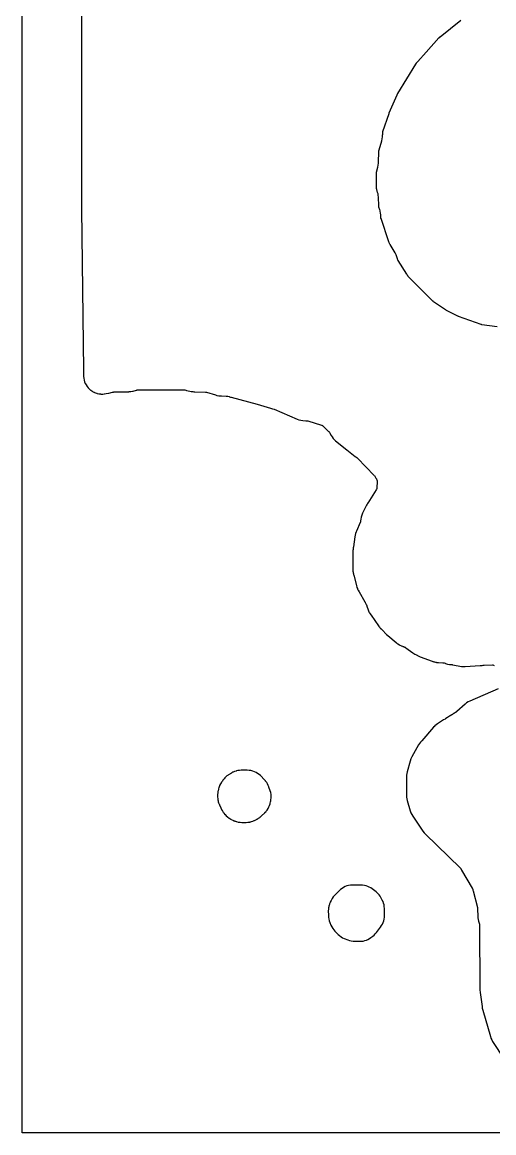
# Model space of a CAD drawing. Header units: millimetres. Extents: x 0 to 300, y 0 to 300.
# Drawn here: x 0 to 63.8, y 0 to 150 of the extents above; entities that cross this region are included whole.
import ezdxf

# ---------------------------------------------------------------- set-up
doc = ezdxf.new("R2010")
doc.units = ezdxf.units.MM
doc.layers.add('CUT', color=7, linetype='CONTINUOUS')

msp = doc.modelspace()

# ---------------------------------------------------------------- linework, layer by layer
at = {"layer": 'CUT'}
for points in [[(299.95, 0), (0.05, 0), (0.02, 0), (0.01, 0), (0.01, 0.01), (0, 0.01), (0, 0.02), (0, 0.05), (0, 299.92), (0, 299.95), (0, 299.96), (0.01, 299.97), (0.02, 299.97), (0.05, 299.97), (299.95, 299.97)], [(8, 162.62), (8.03, 130.01), (8.03, 130), (8.03, 124.78), (8.03, 124.75), (8.27, 102.98), (8.27, 102.9), (8.27, 102.78), (8.3, 102.14), (8.33, 101.9), (8.37, 101.66), (8.44, 101.43), (8.53, 101.21), (8.53, 101.2), (8.57, 101.13), (8.64, 100.99), (8.78, 100.79), (8.93, 100.6), (9.1, 100.43), (9.1, 100.42), (9.2, 100.34), (9.28, 100.27), (9.29, 100.27), (9.42, 100.18), (9.48, 100.14), (9.49, 100.13), (9.69, 100.02), (9.7, 100.01), (9.73, 100), (9.74, 100), (9.79, 99.98), (9.91, 99.92), (9.93, 99.92), (10.05, 99.88), (10.06, 99.87), (10.07, 99.87), (10.14, 99.85), (10.16, 99.84), (10.38, 99.8), (10.4, 99.79), (10.51, 99.78), (10.54, 99.78), (10.58, 99.78), (10.62, 99.77), (10.64, 99.77), (10.86, 99.76), (10.87, 99.76), (10.88, 99.76), (11.1, 99.78), (11.12, 99.78), (11.34, 99.82), (11.36, 99.82), (11.72, 99.9), (12.2, 100.01), (12.27, 100.02), (12.33, 100.04), (12.35, 100.04), (12.38, 100.05), (12.39, 100.05), (12.4, 100.05), (12.41, 100.05), (12.46, 100.05), (12.64, 100.05), (14.4, 100.08), (14.47, 100.09), (14.69, 100.1), (14.91, 100.14), (14.98, 100.16), (15.13, 100.19), (15.32, 100.25), (15.33, 100.25), (15.43, 100.28), (15.46, 100.29), (15.47, 100.29), (15.48, 100.3), (15.49, 100.3), (15.56, 100.32), (15.57, 100.32), (15.58, 100.32), (15.6, 100.32), (15.65, 100.32), (21.98, 100.32), (22, 100.32), (22.13, 100.28), (22.22, 100.26), (22.65, 100.16), (22.68, 100.15), (22.84, 100.12), (22.85, 100.12), (22.86, 100.12), (22.87, 100.11), (22.93, 100.1), (22.94, 100.1), (23.07, 100.09), (23.2, 100.08), (23.21, 100.08), (23.32, 100.08), (24.8, 100.04), (24.85, 100.04), (24.86, 100.04), (24.87, 100.04), (24.88, 100.03), (24.91, 100.02), (26.11, 99.64), (26.33, 99.58), (26.56, 99.54), (26.61, 99.54), (26.78, 99.52), (26.84, 99.52), (26.94, 99.52), (27.56, 99.49), (27.61, 99.49), (27.62, 99.49), (27.63, 99.49), (27.64, 99.49), (27.65, 99.49), (27.69, 99.48), (27.7, 99.48), (27.73, 99.47), (27.74, 99.47), (27.75, 99.47), (27.8, 99.46), (27.96, 99.42), (28.01, 99.4), (28.16, 99.36), (28.25, 99.34), (31.78, 98.41), (33.58, 97.87), (33.84, 97.78), (34.06, 97.71), (34.07, 97.71), (37.16, 96.38), (37.41, 96.29), (37.67, 96.22), (37.94, 96.19), (38.32, 96.16), (38.43, 96.15), (38.45, 96.15), (38.48, 96.15), (38.53, 96.14), (38.61, 96.13), (40.48, 95.57), (40.54, 95.55), (40.55, 95.55), (40.56, 95.54), (40.59, 95.51), (40.63, 95.48), (40.64, 95.47), (41.38, 94.76), (41.43, 94.7), (41.48, 94.65), (41.48, 94.64), (41.53, 94.57), (41.75, 94.17), (41.88, 93.97), (42.02, 93.78), (42.19, 93.61), (42.37, 93.45), (43.88, 92.24), (43.89, 92.23), (45.02, 91.32), (45.03, 91.32), (45.07, 91.29), (45.08, 91.28), (45.13, 91.25), (45.15, 91.24), (45.16, 91.23), (45.22, 91.18), (45.24, 91.16), (45.25, 91.15), (45.26, 91.15), (45.27, 91.14), (45.31, 91.09), (47.6, 88.79), (47.61, 88.77), (47.82, 88.43), (47.85, 88.37), (47.87, 88.33), (47.88, 88.32), (47.96, 88.13), (47.96, 88.12), (47.98, 88.07), (47.98, 88.06), (47.93, 87), (47.91, 86.89), (47.9, 86.87), (47.9, 86.86), (47.87, 86.81), (46.7, 85.02), (46.69, 85.01), (46.67, 84.98), (46.61, 84.88), (46.55, 84.77), (46.54, 84.75), (46.54, 84.74), (46.01, 83.67), (46.01, 83.66), (45.9, 83.42), (45.9, 83.41), (45.82, 83.15), (45.77, 82.88), (45.74, 82.64), (45.73, 82.6), (45.72, 82.53), (45.72, 82.51), (45.72, 82.5), (45.71, 82.47), (45.71, 82.46), (45.7, 82.45), (45.69, 82.42), (45.68, 82.4), (45.18, 81.24), (45.14, 81.16), (45.06, 80.94), (44.99, 80.72), (44.95, 80.49), (44.77, 79.14), (44.77, 79.12), (44.77, 79.11), (44.77, 79.1), (44.76, 79.09), (44.76, 79.08), (44.75, 79.04), (44.72, 78.82), (44.72, 78.81), (44.72, 78.8), (44.72, 78.76), (44.72, 78.72), (44.71, 78.68), (44.7, 78.55), (44.7, 78.48), (44.7, 78.47), (44.69, 78.35), (44.69, 78.34), (44.69, 78.31), (44.7, 77.61), (44.7, 77.37), (44.7, 77.18), (44.69, 76.12), (44.7, 75.91), (44.71, 75.83), (44.72, 75.7), (44.74, 75.63), (44.74, 75.62), (44.74, 75.61), (44.77, 75.49), (44.79, 75.39), (44.8, 75.37), (44.81, 75.33), (45.17, 73.91), (45.19, 73.85), (45.23, 73.69), (45.25, 73.64), (45.31, 73.49), (45.33, 73.43), (45.39, 73.34), (45.4, 73.32), (45.41, 73.29), (45.41, 73.28), (45.53, 73.04), (46.3, 71.71), (46.34, 71.64), (46.34, 71.63), (46.36, 71.61), (46.51, 71.35), (46.51, 71.34), (46.52, 71.32), (46.53, 71.31), (46.55, 71.27), (46.56, 71.24), (46.58, 71.19), (46.58, 71.18), (46.58, 71.17), (46.59, 71.15), (46.59, 71.14), (46.77, 70.62), (46.78, 70.61), (46.83, 70.49), (46.87, 70.37), (46.92, 70.28), (46.93, 70.26), (46.99, 70.15), (47.02, 70.08), (47.13, 69.93), (47.15, 69.9), (48.18, 68.46), (48.26, 68.35), (48.29, 68.31), (48.34, 68.26), (48.34, 68.25), (48.41, 68.17), (48.44, 68.14), (48.49, 68.08), (48.5, 68.07), (48.5, 68.06), (48.51, 68.05), (48.52, 68.04), (48.7, 67.86), (49.22, 67.34), (49.26, 67.3), (49.44, 67.14), (50.55, 66.22), (50.57, 66.2), (50.59, 66.19), (50.6, 66.18), (50.61, 66.17), (50.66, 66.13), (50.79, 66.02), (50.98, 65.9), (51.04, 65.87), (51.18, 65.79), (51.24, 65.77), (51.39, 65.7), (51.46, 65.69), (51.49, 65.68), (51.52, 65.67), (51.54, 65.66), (51.58, 65.65), (51.59, 65.64), (51.61, 65.63), (51.66, 65.62), (51.68, 65.61), (51.69, 65.61), (51.7, 65.6), (51.71, 65.6), (51.72, 65.59), (51.73, 65.59), (51.74, 65.58), (51.76, 65.57), (51.82, 65.53), (51.83, 65.52), (51.84, 65.51), (51.87, 65.49), (52.82, 64.81), (53.07, 64.65), (53.28, 64.56), (53.3, 64.55), (53.34, 64.53), (53.35, 64.52), (53.53, 64.41), (53.79, 64.3), (55.44, 63.69), (55.49, 63.67), (55.55, 63.65), (55.64, 63.62), (55.75, 63.59), (55.85, 63.56), (55.92, 63.55), (55.93, 63.55), (55.94, 63.55), (55.96, 63.54), (56.01, 63.53), (56.06, 63.53), (56.28, 63.51), (56.87, 63.49), (56.94, 63.49), (56.95, 63.49), (56.97, 63.49), (57, 63.48), (57.02, 63.48), (57.03, 63.47), (57.04, 63.47), (57.05, 63.47), (57.06, 63.46), (57.19, 63.41), (57.23, 63.39), (57.49, 63.31), (57.75, 63.25), (58.02, 63.23), (58.11, 63.23), (58.13, 63.23), (58.14, 63.23), (58.15, 63.22), (58.92, 63.05), (59.15, 63.01), (59.37, 62.99), (59.55, 62.99), (59.6, 62.99), (59.67, 62.98), (59.9, 62.98), (61.91, 63.11), (61.96, 63.11), (62.01, 63.12), (62.18, 63.13), (62.33, 63.14), (62.43, 63.14), (63.57, 63.2), (63.58, 63.2), (63.61, 63.2), (63.63, 63.19), (63.7, 63.17), (63.79, 63.13)], [(64.21, 108.86), (62.14, 109.12), (62.09, 109.13), (62.07, 109.14), (62.05, 109.14), (62.02, 109.15), (58.98, 110.25), (58.96, 110.26), (58.92, 110.28), (58.89, 110.29), (57.37, 111.06), (57.26, 111.12), (57.24, 111.13), (55.62, 112.24), (55.54, 112.3), (55.51, 112.32), (52.33, 115.5), (52.27, 115.56), (52.18, 115.66), (52.16, 115.68), (52.16, 115.69), (52.13, 115.72), (52.12, 115.73), (52.11, 115.75), (52.1, 115.76), (52.1, 115.77), (52.07, 115.81), (52.03, 115.88), (51.98, 115.97), (50.82, 117.79), (50.82, 117.8), (50.78, 117.85), (50.78, 117.86), (50.77, 117.87), (50.76, 117.88), (50.76, 117.89), (50.73, 117.97), (50.73, 117.98), (50.72, 118.03), (50.65, 118.31), (50.55, 118.57), (50.42, 118.82), (50.41, 118.83), (49.72, 119.98), (49.7, 120.01), (49.64, 120.12), (49.63, 120.13), (49.61, 120.18), (49.6, 120.21), (49.58, 120.27), (49.57, 120.32), (48.51, 123.46), (48.5, 123.49), (48.5, 123.5), (48.5, 123.52), (48.49, 123.53), (48.49, 123.55), (48.49, 123.56), (48.46, 123.92), (48.46, 123.93), (48.46, 124), (48.45, 124.1), (48.45, 124.2), (48.4, 124.46), (48.33, 124.72), (48.32, 124.75), (48.24, 124.96), (48.23, 124.97), (48.23, 124.99), (48.2, 125.07), (48.19, 125.1), (48.19, 125.11), (48.19, 125.13), (48.15, 126.38), (48.13, 126.59), (48.1, 126.8), (48.05, 127), (47.93, 127.41), (47.92, 127.44), (47.91, 127.48), (47.9, 128.93), (47.9, 129.66), (47.9, 129.68), (47.91, 129.72), (48.08, 130.41), (48.13, 130.67), (48.15, 130.93), (48.15, 131.06), (48.2, 132.52), (48.2, 132.57), (48.2, 132.6), (48.22, 132.66), (48.22, 132.67), (48.24, 132.71), (48.25, 132.75), (48.61, 133.97), (48.68, 134.24), (48.68, 134.25), (48.71, 134.52), (48.71, 134.53), (48.72, 134.74), (48.73, 134.86), (48.74, 134.89), (48.74, 134.92), (48.74, 134.95), (48.74, 134.96), (48.75, 135.05), (48.75, 135.13), (48.75, 135.15), (48.77, 135.23), (49.59, 137.67), (49.61, 137.72), (49.61, 137.73), (49.62, 137.75), (49.62, 137.76), (50.69, 140.17), (50.7, 140.2), (50.7, 140.21), (50.7, 140.22), (50.71, 140.24), (50.74, 140.29), (50.76, 140.33), (50.77, 140.34), (53.22, 144.34), (53.28, 144.44), (53.3, 144.47), (53.3, 144.48), (53.32, 144.51), (53.33, 144.52), (53.34, 144.53), (53.35, 144.54), (53.36, 144.56), (53.37, 144.57), (53.42, 144.62), (53.49, 144.7), (54.6, 145.94), (56.34, 147.87), (56.36, 147.89), (56.4, 147.94), (56.41, 147.94), (56.41, 147.95), (56.42, 147.96), (56.46, 147.99), (56.48, 148.01), (59.31, 150.25)], [(64.34, 59.94), (60.53, 58.31), (60.29, 58.19), (60.07, 58.05), (59.86, 57.88), (58.73, 56.88), (58.68, 56.84), (58.67, 56.83), (58.65, 56.81), (58.61, 56.79), (58.6, 56.78), (58.59, 56.77), (58.42, 56.66), (58.4, 56.65), (58.39, 56.64), (58.38, 56.64), (58.37, 56.63), (58.36, 56.62), (58.35, 56.62), (58.33, 56.61), (58.32, 56.61), (58.3, 56.6), (58.26, 56.57), (58.24, 56.56), (58.23, 56.55), (58.16, 56.51), (58.13, 56.49), (58.11, 56.48), (58.1, 56.48), (58.07, 56.46), (57.85, 56.31), (57.75, 56.25), (57.5, 56.09), (57.26, 55.94), (57.19, 55.9), (57.16, 55.88), (56.95, 55.75), (56.15, 55.24), (56.13, 55.22), (55.95, 55.1), (55.77, 54.94), (55.76, 54.93), (55.6, 54.77), (54.01, 52.93), (53.99, 52.91), (53.89, 52.8), (53.84, 52.74), (53.71, 52.57), (53.59, 52.38), (52.68, 50.78), (52.54, 50.5), (52.44, 50.21), (52.03, 48.74), (51.98, 48.52), (51.95, 48.29), (51.94, 48.06), (51.95, 45.56), (51.96, 45.33), (51.99, 45.1), (52.05, 44.87), (52.46, 43.46), (52.54, 43.22), (52.66, 42.98), (52.79, 42.76), (54.17, 40.72), (54.33, 40.51), (54.5, 40.32), (59.21, 35.78), (59.24, 35.75), (59.24, 35.74), (59.25, 35.73), (59.25, 35.72), (59.27, 35.7), (59.28, 35.68), (59.32, 35.6), (59.4, 35.46), (60.81, 33.04), (60.86, 32.97), (60.88, 32.94), (60.9, 32.9), (60.91, 32.88), (60.93, 32.77), (60.95, 32.68), (61.53, 30.42), (61.53, 30.41), (61.53, 30.4), (61.53, 30.36), (61.54, 30.25), (61.58, 29.23), (61.6, 29.01), (61.63, 28.8), (61.69, 28.59), (61.78, 28.3), (61.78, 28.28), (61.8, 28.23), (61.82, 28.15), (61.82, 28.14), (61.82, 28.13), (61.82, 28.12), (61.82, 28.07), (61.88, 19.29), (61.9, 18.95), (62.16, 17.05), (62.17, 16.97), (62.19, 16.81), (62.25, 16.58), (63.29, 12.99), (63.37, 12.77), (63.47, 12.55), (63.59, 12.34), (65.14, 9.93)]]:
    msp.add_lwpolyline(points, dxfattribs=at)
for points in [[(28, 42.48), (28.03, 42.46), (28.08, 42.43), (28.17, 42.37), (28.22, 42.34), (28.23, 42.33), (28.27, 42.31), (28.47, 42.21), (28.48, 42.2), (28.49, 42.2), (28.5, 42.2), (28.52, 42.19), (28.53, 42.18), (28.61, 42.15), (28.64, 42.14), (28.67, 42.13), (28.69, 42.12), (28.7, 42.12), (28.71, 42.12), (28.72, 42.11), (28.73, 42.11), (28.76, 42.1), (28.79, 42.09), (28.8, 42.09), (28.84, 42.08), (28.91, 42.06), (28.92, 42.05), (28.95, 42.04), (28.99, 42.03), (29.2, 41.97), (29.23, 41.97), (29.45, 41.93), (29.47, 41.93), (29.71, 41.92), (30.28, 41.92), (30.51, 41.93), (30.73, 41.96), (30.74, 41.96), (30.78, 41.97), (30.79, 41.97), (30.8, 41.98), (30.81, 41.98), (30.85, 41.99), (30.86, 41.99), (30.87, 41.99), (30.95, 42.01), (30.97, 42.02), (31.16, 42.08), (31.19, 42.09), (31.37, 42.17), (31.4, 42.18), (31.68, 42.32), (31.72, 42.34), (31.76, 42.37), (31.8, 42.39), (31.82, 42.4), (31.85, 42.41), (31.91, 42.45), (31.94, 42.47), (32.12, 42.59), (32.15, 42.62), (32.19, 42.66), (32.21, 42.67), (32.22, 42.68), (32.23, 42.69), (32.32, 42.77), (32.35, 42.79), (32.79, 43.22), (32.81, 43.24), (32.82, 43.25), (32.83, 43.26), (32.85, 43.28), (32.97, 43.41), (32.98, 43.43), (33.12, 43.59), (33.25, 43.79), (33.36, 44), (33.43, 44.21), (33.44, 44.22), (33.5, 44.43), (33.51, 44.45), (33.58, 44.74), (33.59, 44.78), (33.6, 44.81), (33.63, 44.97), (33.63, 45.01), (33.66, 45.2), (33.66, 45.24), (33.66, 45.44), (33.66, 45.47), (33.64, 45.68), (33.64, 45.71), (33.6, 45.91), (33.6, 45.94), (33.56, 46.08), (33.54, 46.14), (33.53, 46.16), (33.36, 46.69), (33.35, 46.7), (33.3, 46.83), (33.27, 46.91), (33.27, 46.92), (33.17, 47.12), (33.05, 47.32), (32.91, 47.5), (32.9, 47.51), (32.75, 47.68), (32.2, 48.23), (32.02, 48.39), (31.82, 48.54), (31.61, 48.66), (31.39, 48.77), (31.16, 48.85), (30.92, 48.91), (30.68, 48.95), (30.43, 48.96), (29.62, 48.96), (29.6, 48.96), (29.39, 48.95), (29.37, 48.95), (29.17, 48.92), (29.14, 48.92), (28.95, 48.87), (28.91, 48.86), (28.73, 48.8), (28.69, 48.79), (28.53, 48.71), (28.48, 48.69), (28.33, 48.6), (28.28, 48.58), (27.9, 48.34), (27.88, 48.33), (27.83, 48.3), (27.67, 48.19), (27.57, 48.1), (27.47, 48.02), (27.47, 48.01), (27.39, 47.93), (27.38, 47.92), (27.28, 47.82), (27.16, 47.66), (27.14, 47.63), (27.12, 47.6), (27.06, 47.5), (26.98, 47.39), (26.94, 47.34), (26.93, 47.32), (26.92, 47.31), (26.91, 47.3), (26.88, 47.26), (26.79, 47.11), (26.69, 46.89), (26.68, 46.87), (26.62, 46.7), (26.61, 46.67), (26.61, 46.66), (26.6, 46.64), (26.59, 46.61), (26.54, 46.45), (26.53, 46.41), (26.47, 46.18), (26.47, 46.17), (26.46, 46.11), (26.43, 45.93), (26.43, 45.9), (26.42, 45.68), (26.42, 45.62), (26.42, 45.35), (26.43, 45.12), (26.45, 44.98), (26.46, 44.9), (26.46, 44.89), (26.46, 44.88), (26.47, 44.88), (26.47, 44.87), (26.48, 44.82), (26.49, 44.75), (26.5, 44.73), (26.5, 44.72), (26.5, 44.71), (26.5, 44.7), (26.51, 44.68), (26.51, 44.67), (26.54, 44.59), (26.55, 44.56), (26.58, 44.47), (26.58, 44.46), (26.59, 44.45), (26.61, 44.4), (26.62, 44.38), (26.65, 44.32), (26.67, 44.27), (26.67, 44.26), (26.68, 44.24), (26.69, 44.22), (26.7, 44.2), (27, 43.58), (27.01, 43.57), (27.02, 43.55), (27.11, 43.37), (27.12, 43.35), (27.2, 43.24), (27.25, 43.17), (27.26, 43.16), (27.27, 43.15), (27.4, 42.99), (27.42, 42.97), (27.57, 42.82), (27.59, 42.8), (27.75, 42.67), (27.77, 42.65), (27.99, 42.49)], [(42.9, 26.63), (43.1, 26.48), (43.31, 26.35), (43.54, 26.25), (44.03, 26.05), (44.25, 25.96), (44.49, 25.91), (44.73, 25.87), (44.97, 25.86), (45.62, 25.86), (45.85, 25.87), (46.08, 25.9), (46.3, 25.95), (46.52, 26.03), (46.73, 26.12), (46.93, 26.23), (47.12, 26.36), (47.4, 26.57), (47.57, 26.71), (47.73, 26.87), (47.88, 27.04), (48.45, 27.78), (48.59, 27.98), (48.7, 28.19), (48.8, 28.4), (48.88, 28.63), (48.93, 28.86), (48.96, 29.1), (48.97, 29.34), (48.96, 30.31), (48.95, 30.54), (48.91, 30.77), (48.85, 31), (48.78, 31.22), (48.68, 31.43), (48.54, 31.7), (48.4, 31.94), (48.24, 32.15), (48.05, 32.35), (47.84, 32.53), (47.32, 32.93), (47.13, 33.07), (46.92, 33.18), (46.71, 33.28), (46.48, 33.36), (46.25, 33.41), (46.02, 33.44), (45.78, 33.45), (44.62, 33.44), (44.37, 33.43), (44.13, 33.39), (43.89, 33.33), (43.66, 33.24), (43.44, 33.14), (43.23, 33.01), (43.04, 32.86), (42.86, 32.69), (42.25, 32.07), (42.24, 32.07), (42.05, 31.86), (41.89, 31.63), (41.76, 31.38), (41.64, 31.13), (41.63, 31.11), (41.55, 30.92), (41.54, 30.9), (41.48, 30.7), (41.47, 30.68), (41.43, 30.47), (41.42, 30.45), (41.39, 30.22), (41.38, 29.99), (41.39, 29.37), (41.4, 29.14), (41.41, 29.09), (41.44, 28.91), (41.44, 28.89), (41.45, 28.86), (41.5, 28.68), (41.51, 28.64), (41.58, 28.42), (41.73, 28.05), (41.84, 27.82), (41.86, 27.8), (41.97, 27.61), (41.99, 27.59), (42.11, 27.41), (42.28, 27.22), (42.3, 27.2), (42.71, 26.79)]]:
    msp.add_lwpolyline(points, close=True, dxfattribs=at)

doc.saveas('drawing.dxf')
